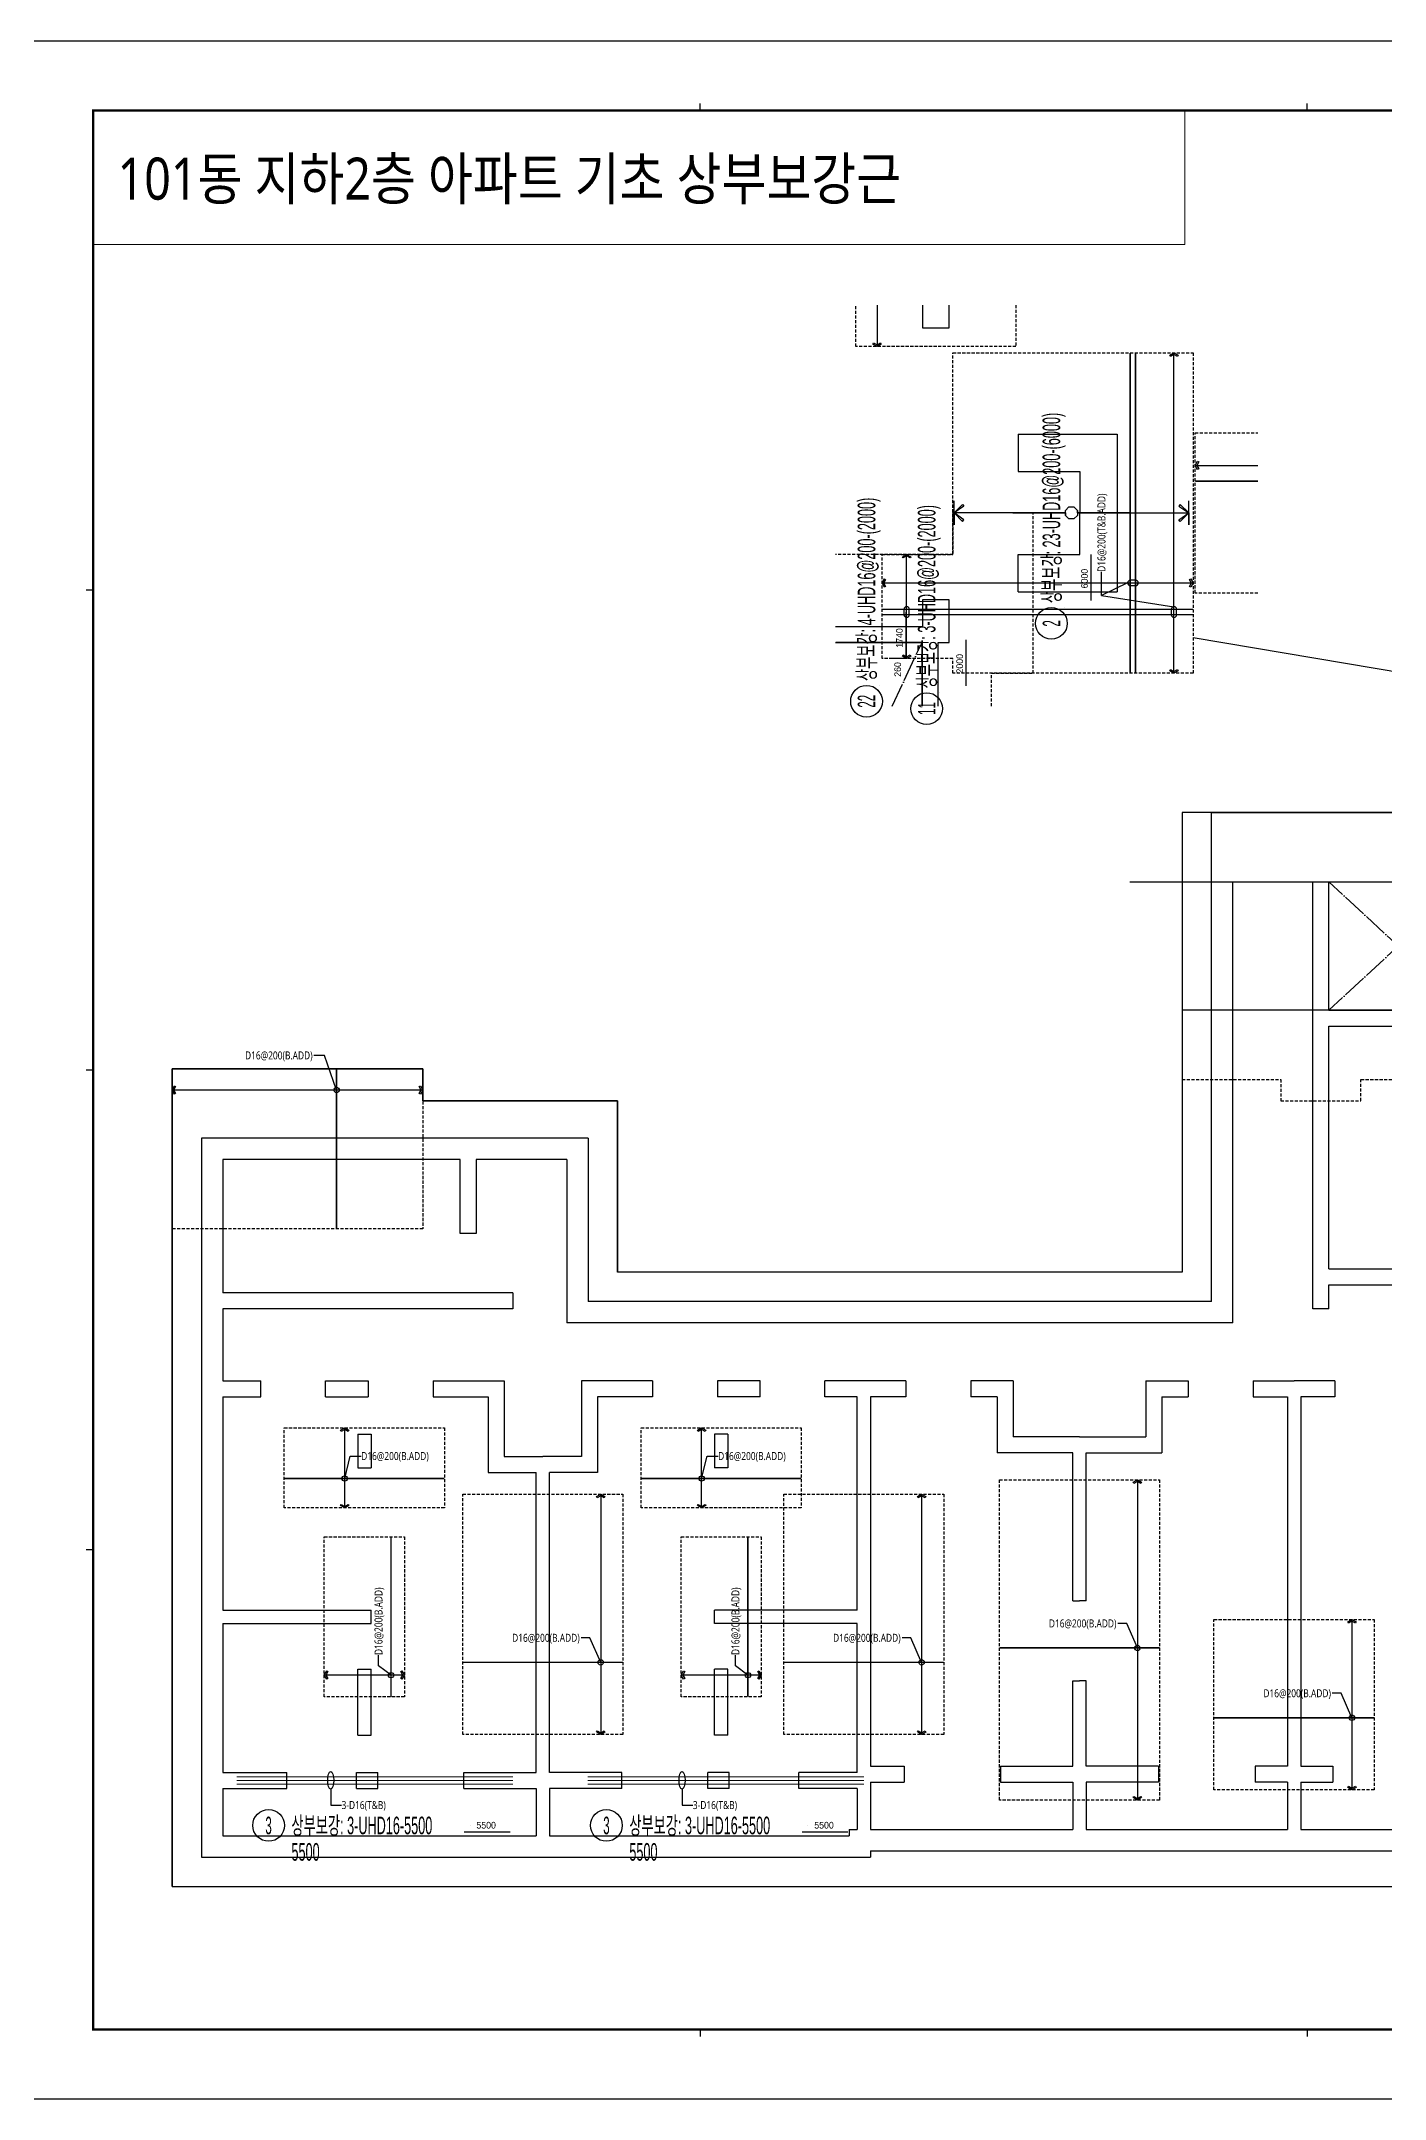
# Model space of a CAD drawing. Header units: millimetres. Extents: x 317501 to 814054, y -400799 to -14117.
# Drawn here: x 528595 to 553780, y -193831 to -155267 of the extents above; entities that cross this region are included whole.
import ezdxf
from ezdxf.enums import TextEntityAlignment as Align
from ezdxf.xclip import XClip

# ---------------------------------------------------------------- set-up
doc = ezdxf.new("R2010")
doc.units = ezdxf.units.MM
doc.header["$LTSCALE"] = 38
doc.header["$XCLIPFRAME"] = 0
for name, pattern in [('HID', [2.5, 2, -0.5]), ('HID2', [7.5, 6, -1.5]), ('XS-기초$0$DDOT', [14, 12, -1, 0, -1]), ('XS-기초$0$HID', [2.3, 1.5, -0.8])]:
    doc.linetypes.add(name, pattern=pattern)
for name, color, linetype in [('00', 7, 'Continuous'), ('BAR-B', 2, 'HID2'), ('BAR-T', 2, 'Continuous'), ('DIM', 7, 'Continuous'), ('LEADER', 7, 'Continuous'), ('RP_TAG', 7, 'Continuous'), ('T', 1, 'Continuous'), ('XDIM', 7, 'Continuous'), ('XREBAR', 1, 'Continuous'), ('XS-기초$0$EL7', 7, 'Continuous'), ('XS-기초$0$OPEN', 9, 'XS-기초$0$DDOT'), ('XS-기초$0$기초꺽임', 4, 'XS-기초$0$HID'), ('XS-기초$0$기초연단', 3, 'Continuous'), ('XS-기초$0$보강구간', 6, 'XS-기초$0$HID'), ('철근변경선', 1, 'HID')]:
    doc.layers.add(name, color=color, linetype=linetype)
doc.layers.add('XTITLE', color=22, linetype='Continuous', lineweight=0)
doc.styles.add('RPWK1', font='Dotum.ttf', dxfattribs={"bigfont": 'whgtxt.shx'})
doc.styles.add('RPWK2', font='Dotum.ttf')
doc.styles.add('돋움', font='malgun.ttf')
doc.styles.add('맑은고딕', font='malgun.ttf')

# ---------------------------------------------------------------- blocks, each defined once
blk = doc.blocks.new('dhs_sheet2e')
at = {"color": 7}
for p, q in [((20500.6, 57331.7), (20500.6, 57531.5)), ((38004.8, 57331.7), (38004.8, 57531.5)), ((2996.4, 43498.2), (2796.7, 43498.2)), ((2996.4, 29664.7), (2796.7, 29664.7)), ((2996.4, 15831.2), (2796.7, 15831.2)), ((20500.6, 1997.6), (20500.6, 1797.9)), ((38004.8, 1997.6), (38004.8, 1797.9))]:
    blk.add_line(p, q, dxfattribs=at)
blk.add_lwpolyline([(84000, 0), (84000, 59329.4), (0, 59329.4), (0, 0)], close=True, dxfattribs=at)
at = {"color": 30, "const_width": 64.9}
blk.add_lwpolyline([(81003.6, 57331.7), (2996.4, 57331.7), (2996.4, 1997.6), (81003.6, 1997.6)], close=True, dxfattribs=at)
blk = doc.blocks.new('szdhdte')
at = {"layer": 'DIM', "color": 5}
for p, q in [((4650, 17985), (4650, 20302)), ((5150, 19605), (5150, 20302)), ((14125, 19605), (14125, 20302)), ((14325, 19605), (14325, 20302)), ((14125, 19605), (5150, 19605)), ((10010, 19405), (5450, 19405)), ((5450, 19105), (5450, 19405)), ((10010, 19405), (10010, 19105)), ((14125, 19405), (10810, 19405)), ((10810, 19105), (10810, 19405)), ((14125, 17385), (14125, 19405)), ((14925, 19605), (14325, 19605)), ((14925, 19105), (14925, 19605)), ((20325, 19605), (20325, 19105)), ((21125, 19605), (20325, 19605)), ((21125, 19105), (21125, 19605)), ((5100, 17385), (5100, 19105)), ((5100, 19105), (5450, 19105)), ((10010, 19105), (10810, 19105)), ((14325, 17385), (14325, 19105)), ((14325, 19105), (14925, 19105)), ((20325, 19105), (21125, 19105)), ((3800, 17985), (4650, 17985)), ((3800, 9160), (3800, 17985)), ((14125, 17385), (5100, 17385)), ((14325, 17385), (14925, 17385)), ((14925, 17385), (14925, 17085)), ((16195, 17385), (16195, 16585)), ((16195, 17385), (21125, 17385)), ((21125, 17385), (21125, 17085)), ((11700, 17085), (5100, 17085)), ((5100, 8260), (5100, 17085)), ((11700, 17085), (11700, 16585)), ((13560, 17085), (13560, 16585)), ((13560, 17085), (14925, 17085)), ((17395, 17085), (18640, 17085)), ((17395, 17085), (17395, 16585)), ((18640, 17085), (18640, 16585)), ((19840, 17085), (19840, 16585)), ((19840, 17085), (21125, 17085)), ((13560, 16585), (11700, 16585)), ((17395, 16585), (16195, 16585)), ((19840, 16585), (18640, 16585)), ((10410, 14555), (9910, 14555)), ((9910, 14555), (9910, 13755)), ((10410, 13755), (10410, 14555)), ((18840, 14155), (17305, 14155)), ((17305, 14155), (17305, 13905)), ((18840, 13905), (17305, 13905)), ((18840, 14155), (18840, 13905)), ((20325, 14255), (20325, 13755)), ((21125, 14255), (20325, 14255)), ((21125, 13755), (21125, 14255)), ((9910, 13755), (10410, 13755)), ((20325, 13755), (21125, 13755)), ((11700, 11760), (11700, 11060)), ((11700, 11760), (13560, 11760)), ((13560, 11760), (13560, 8810)), ((11700, 11060), (12860, 11060)), ((12860, 11060), (12860, 10285)), ((16195, 9885), (16195, 10685)), ((16195, 10685), (17395, 10685)), ((17395, 10685), (17395, 9885)), ((18640, 9885), (18640, 10685)), ((18640, 10685), (19840, 10685)), ((19840, 10685), (19840, 9885)), ((12860, 9510), (12860, 10285)), ((17395, 9885), (16195, 9885)), ((19840, 9885), (18640, 9885)), ((11700, 8810), (11700, 9510)), ((11700, 9510), (12860, 9510)), ((0, 9160), (3800, 9160)), ((0, 0), (0, 9160)), ((10410, 8660), (9910, 8660)), ((9910, 8660), (9910, 8160)), ((10410, 7860), (10410, 8660)), ((11700, 8810), (13560, 8810)), ((5100, 7255), (5100, 8260)), ((7300, 8160), (9910, 8160)), ((7300, 7260), (7300, 8160)), ((400, 7860), (1900, 7860)), ((400, -400), (400, 7860)), ((1900, -140), (1900, 7860)), ((2200, 5460), (2200, 7860)), ((2200, 7860), (4800, 7860)), ((4800, 7255), (4800, 7860)), ((7600, 7860), (9900, 7860)), ((7600, 7260), (7600, 7860)), ((9900, 2960), (9900, 7860)), ((10200, 310), (10200, 7860)), ((10200, 7860), (10410, 7860)), ((4800, 7255), (5100, 7255)), ((7300, 7260), (7600, 7260)), ((18840, 6665), (17305, 6665)), ((17305, 6415), (17305, 6665)), ((18840, 6415), (18840, 6665)), ((18840, 6415), (17305, 6415)), ((20325, 6405), (20325, 5905)), ((21125, 6405), (20325, 6405)), ((21125, 5905), (21125, 6405)), ((7300, 4750), (7300, 6070)), ((7300, 6070), (7600, 6070)), ((7600, 4750), (7600, 6070)), ((20325, 5905), (21125, 5905)), ((2200, 5460), (4800, 5460)), ((4800, 5460), (4800, 5585)), ((5100, 5585), (4800, 5585)), ((5100, 1720), (5100, 5585)), ((5100, 5160), (5100, 5585)), ((2200, 610), (2200, 5160)), ((2200, 5160), (4800, 5160)), ((4800, 1720), (4800, 5160)), ((7300, 4750), (7600, 4750)), ((13560, 4245), (11700, 4245)), ((11700, 3445), (11700, 4245)), ((13560, 3695), (13560, 4245)), ((16195, 3695), (16195, 4245)), ((17395, 4245), (16195, 4245)), ((17395, 3445), (17395, 4245)), ((18640, 3445), (18640, 4245)), ((19840, 4245), (18640, 4245)), ((19840, 3695), (19840, 4245)), ((7300, 2660), (7300, 3560)), ((7300, 3560), (7600, 3560)), ((7600, 2960), (7600, 3560)), ((13560, 3695), (16195, 3695)), ((21125, 3695), (19840, 3695)), ((21125, 3695), (21125, 3445)), ((11700, 3445), (17395, 3445)), ((21125, 3445), (18640, 3445)), ((-11685, 3060), (-18935, 3060)), ((-18935, 3060), (-18935, -10415)), ((-11685, 3060), (-11685, 0)), ((7600, 2960), (9900, 2960)), ((-14085, 2660), (-18535, 2660)), ((-18535, 2660), (-18535, 160)), ((-14085, 1270), (-14085, 2660)), ((-12085, 2660), (-13785, 2660)), ((-13785, 2660), (-13785, 1270)), ((-12085, 2660), (-12085, -400)), ((7300, 2660), (9900, 2660)), ((9900, 310), (9900, 2660)), ((4800, 1720), (5100, 1720)), ((-13785, 1270), (-14085, 1270)), ((2200, 610), (5100, 610)), ((5100, 310), (5100, 610)), ((18840, 675), (17305, 675)), ((17305, 675), (17305, 425)), ((18840, 425), (17305, 425)), ((18840, 675), (18840, 425)), ((-13095, 160), (-18535, 160)), ((-13095, 160), (-13095, -140)), ((0, 0), (-11685, 0)), ((2200, -140), (2200, 310)), ((2200, 310), (5100, 310)), ((9900, 310), (10200, 310)), ((-13095, -140), (-18535, -140)), ((-18535, -140), (-18535, -1490)), ((2200, -140), (1900, -140)), ((400, -400), (-12085, -400)), ((-18535, -1490), (-17820, -1490)), ((-17820, -1790), (-17820, -1490)), ((-16610, -1790), (-16610, -1490)), ((-16610, -1490), (-15810, -1490)), ((-15810, -1490), (-15810, -1790)), ((-14590, -1490), (-14590, -1790)), ((-14590, -1490), (-13260, -1490)), ((-13260, -1490), (-13260, -2910)), ((-10480, -1490), (-11810, -1490)), ((-11810, -1490), (-11810, -2910)), ((-10480, -1490), (-10480, -1790)), ((-9260, -1490), (-9260, -1790)), ((-8460, -1490), (-9260, -1490)), ((-8460, -1790), (-8460, -1490)), ((-7250, -1790), (-7250, -1490)), ((-6495, -1490), (-7250, -1490)), ((-5730, -1490), (-6495, -1490)), ((-5730, -1490), (-5730, -1790)), ((-3720, -1490), (-4510, -1490)), ((-4510, -1490), (-4510, -1790)), ((-3720, -1490), (-3720, -2540)), ((-1230, -1490), (-440, -1490)), ((-1230, -1490), (-1230, -2540)), ((-440, -1490), (-440, -1790)), ((780, -1490), (1545, -1490)), ((780, -1490), (780, -1790)), ((2310, -1490), (1545, -1490)), ((2310, -1490), (2310, -1790)), ((4320, -1490), (3530, -1490)), ((3530, -1490), (3530, -1790)), ((4320, -1490), (4320, -2540)), ((6810, -1490), (7600, -1490)), ((6810, -1490), (6810, -2540)), ((7600, -1490), (7600, -1790)), ((8820, -1490), (9600, -1490)), ((8820, -1490), (8820, -1790)), ((9600, -1490), (9900, -1490)), ((9900, -1490), (9900, -10045)), ((-18535, -1790), (-17820, -1790)), ((-18535, -1790), (-18535, -5785)), ((-16610, -1790), (-15810, -1790)), ((-14590, -1790), (-13560, -1790)), ((-13560, -1790), (-13560, -3210)), ((-10480, -1790), (-11510, -1790)), ((-11510, -1790), (-11510, -3210)), ((-8460, -1790), (-9260, -1790)), ((-6645, -1790), (-7250, -1790)), ((-6645, -5785), (-6645, -1790)), ((-6395, -1790), (-6395, -8710)), ((-5730, -1790), (-6395, -1790)), ((-4020, -1790), (-4510, -1790)), ((-4020, -1790), (-4020, -2840)), ((-930, -1790), (-440, -1790)), ((-930, -1790), (-930, -2840)), ((780, -1790), (1420, -1790)), ((1420, -1790), (1420, -8710)), ((1670, -1790), (1670, -8710)), ((2310, -1790), (1670, -1790)), ((4020, -1790), (3530, -1790)), ((4020, -1790), (4020, -2840)), ((7110, -1790), (7600, -1790)), ((7110, -1790), (7110, -2840)), ((8820, -1790), (9600, -1790)), ((9600, -1790), (9600, -8710)), ((11700, -1720), (11700, -2420)), ((11700, -1720), (13560, -1720)), ((13560, -4670), (13560, -1720)), ((20325, -1595), (20325, -2095)), ((21125, -1595), (20325, -1595)), ((21125, -1595), (21125, -13028)), ((20325, -2095), (20875, -2095)), ((20875, -9495), (20875, -2095)), ((-16005, -2490), (-16005, -3120)), ((-16005, -2490), (-15755, -2490)), ((-15755, -2490), (-15755, -3120)), ((-9315, -2490), (-9315, -3120)), ((-9065, -2490), (-9315, -2490)), ((-9065, -2490), (-9065, -3120)), ((-2475, -2540), (-3720, -2540)), ((-2475, -2540), (-1230, -2540)), ((5565, -2540), (4320, -2540)), ((5565, -2540), (6810, -2540)), ((11700, -2420), (12860, -2420)), ((12860, -2420), (12860, -3195)), ((-13260, -2910), (-12535, -2910)), ((-11810, -2910), (-12535, -2910)), ((-2600, -2840), (-4020, -2840)), ((-2600, -5610), (-2600, -2840)), ((-2350, -5610), (-2350, -2840)), ((-2350, -2840), (-930, -2840)), ((5440, -2840), (4020, -2840)), ((5440, -5610), (5440, -2840)), ((5690, -5610), (5690, -2840)), ((5690, -2840), (7110, -2840)), ((-16005, -3120), (-15755, -3120)), ((-13560, -3210), (-12660, -3210)), ((-12660, -8830), (-12660, -3210)), ((-12410, -8830), (-12410, -3210)), ((-11510, -3210), (-12410, -3210)), ((-9065, -3120), (-9315, -3120)), ((12860, -3970), (12860, -3195)), ((16195, -3895), (16195, -3095)), ((17395, -3095), (16195, -3095)), ((17395, -3895), (17395, -3095)), ((18640, -3895), (18640, -3095)), ((19840, -3095), (18640, -3095)), ((19840, -3895), (19840, -3095)), ((11700, -4670), (11700, -3970)), ((11700, -3970), (12860, -3970)), ((17395, -3895), (16195, -3895)), ((19840, -3895), (18640, -3895)), ((11700, -4670), (13560, -4670)), ((-2600, -5610), (-2475, -5610)), ((-2350, -5610), (-2475, -5610)), ((5440, -5610), (5565, -5610)), ((5690, -5610), (5565, -5610)), ((-18535, -5785), (-15755, -5785)), ((-18535, -6035), (-15755, -6035)), ((-18535, -6035), (-18535, -8830)), ((-15755, -6035), (-15755, -5785)), ((-6645, -5785), (-9315, -5785)), ((-9315, -6035), (-9315, -5785)), ((-6645, -6035), (-9315, -6035)), ((-6645, -8830), (-6645, -6035)), ((-16005, -8130), (-16005, -6895)), ((-16005, -6895), (-15755, -6895)), ((-15755, -8130), (-15755, -6895)), ((-9315, -8130), (-9315, -6895)), ((-9065, -6895), (-9315, -6895)), ((-9065, -8130), (-9065, -6895)), ((18840, -6815), (17305, -6815)), ((17305, -7065), (17305, -6815)), ((18840, -7065), (18840, -6815)), ((-2600, -8710), (-2600, -7110)), ((-2600, -7110), (-2475, -7110)), ((-2350, -7110), (-2475, -7110)), ((-2350, -8710), (-2350, -7110)), ((5440, -8710), (5440, -7110)), ((5440, -7110), (5565, -7110)), ((5690, -7110), (5565, -7110)), ((5690, -8710), (5690, -7110)), ((18840, -7065), (17305, -7065)), ((-16005, -8130), (-15755, -8130)), ((-9065, -8130), (-9315, -8130)), ((-18535, -8830), (-17335, -8830)), ((-17335, -9130), (-17335, -8830)), ((-16025, -8830), (-15625, -8830)), ((-16025, -9130), (-16025, -8830)), ((-15625, -9130), (-15625, -8830)), ((-14015, -8830), (-12660, -8830)), ((-14015, -9130), (-14015, -8830)), ((-11055, -8830), (-12410, -8830)), ((-11055, -9130), (-11055, -8830)), ((-9045, -8830), (-9445, -8830)), ((-9445, -9130), (-9445, -8830)), ((-9045, -9130), (-9045, -8830)), ((-7735, -9130), (-7735, -8830)), ((-6645, -8830), (-7735, -8830)), ((-6395, -8710), (-5765, -8710)), ((-5765, -8710), (-5765, -9010)), ((-3955, -8710), (-2600, -8710)), ((-3955, -8710), (-3955, -9010)), ((-995, -8710), (-2350, -8710)), ((-995, -8710), (-995, -9010)), ((1420, -8710), (815, -8710)), ((815, -8710), (815, -9010)), ((1670, -8710), (2275, -8710)), ((2275, -8710), (2275, -9010)), ((4085, -8710), (5440, -8710)), ((4085, -8710), (4085, -9010)), ((7045, -8710), (5690, -8710)), ((7045, -8710), (7045, -9010)), ((9600, -8710), (8855, -8710)), ((8855, -8710), (8855, -9010)), ((-18535, -9130), (-17335, -9130)), ((-18535, -9130), (-18535, -10015)), ((-16025, -9130), (-15625, -9130)), ((-14015, -9130), (-12660, -9130)), ((-12660, -9130), (-12660, -10015)), ((-11055, -9130), (-12410, -9130)), ((-12410, -9130), (-12410, -10015)), ((-9045, -9130), (-9445, -9130)), ((-6645, -9130), (-7735, -9130)), ((-6645, -9130), (-6645, -9895)), ((-6395, -9010), (-6395, -9895)), ((-6395, -9010), (-5765, -9010)), ((-3955, -9010), (-2600, -9010)), ((-2600, -9010), (-2600, -9895)), ((-995, -9010), (-2350, -9010)), ((-2350, -9010), (-2350, -9895)), ((1420, -9010), (815, -9010)), ((1420, -9010), (1420, -9895)), ((1670, -9010), (1670, -9895)), ((1670, -9010), (2275, -9010)), ((4085, -9010), (5440, -9010)), ((5440, -9010), (5440, -9895)), ((7045, -9010), (5690, -9010)), ((5690, -9010), (5690, -10045)), ((9600, -9010), (8855, -9010)), ((9600, -9010), (9600, -10045)), ((13560, -9495), (11700, -9495)), ((11700, -10045), (11700, -9495)), ((13560, -9995), (13560, -9495)), ((16195, -9995), (16195, -9495)), ((17395, -9495), (16195, -9495)), ((17395, -9995), (17395, -9495)), ((19840, -9495), (18640, -9495)), ((18640, -9995), (18640, -9495)), ((19840, -9995), (19840, -9495)), ((20625, -9495), (20625, -9995)), ((20875, -9495), (20625, -9495)), ((-18535, -10015), (-12660, -10015)), ((-12410, -10015), (-6795, -10015)), ((-6795, -9895), (-6795, -10015)), ((-6795, -9895), (-6645, -9895)), ((-6395, -9895), (-2600, -9895)), ((-2350, -9895), (1420, -9895)), ((1670, -9895), (5440, -9895)), ((13560, -9995), (16195, -9995)), ((17395, -9995), (18640, -9995)), ((19840, -9995), (20625, -9995)), ((-6395, -10295), (-6395, -10415)), ((-6395, -10295), (5225, -10295)), ((5225, -10295), (5225, -13028)), ((5690, -10045), (9600, -10045)), ((20875, -10295), (6025, -10295)), ((6025, -10545), (6025, -10295)), ((11700, -10045), (9900, -10045)), ((20875, -10295), (20875, -13028)), ((-18935, -10415), (-6395, -10415)), ((5675, -10545), (5675, -13028)), ((5675, -10545), (6025, -10545))]:
    blk.add_line(p, q, dxfattribs=at)
at = {"layer": 'XS-기초$0$EL7'}
for p, q in [((4800, 7205), (4800, 5635)), ((7600, 7260), (7600, 6070)), ((7600, 4750), (7600, 3560))]:
    blk.add_line(p, q, dxfattribs=at)
at = {"layer": 'XS-기초$0$OPEN'}
for p, q in [((4800, 7860), (2200, 5460)), ((4800, 5460), (2200, 7860)), ((7600, 2960), (9900, 7860)), ((7600, 7860), (9900, 2960))]:
    blk.add_line(p, q, dxfattribs=at)
at = {"layer": 'XS-기초$0$기초꺽임', "color": 6}
for points in [[(14125, 20302), (14125, 19605), (4150, 19605), (4150, 18705), (12600, 18705)], [(15025, 18735), (15025, 20302)]]:
    blk.add_lwpolyline(points, dxfattribs=at)
at = {"layer": 'XS-기초$0$기초꺽임', "color": 8}
blk.add_lwpolyline([(3800, 9160), (-550, 9160), (-550, 7860), (9900, 7860), (9900, 2960), (7600, 2960), (7600, 5460), (-550, 5460), (-550, 4160), (1300, 4160), (1300, 3760), (2800, 3760), (2800, 4160), (6300, 4160), (6300, 1310), (11200, 1310), (11200, 7285), (11980, 7285), (11980, 10285), (10480, 10285), (10480, 9510), (5700, 9510), (5700, 9760), (3800, 9760)], close=True, dxfattribs=at)
at = {"layer": 'XS-기초$0$기초연단'}
for p, q in [((4150, 20302), (4150, 17985)), ((4150, 17985), (3800, 17985)), ((3800, 17985), (3800, 9160)), ((-550, 9160), (-550, 550)), ((3800, 9160), (-550, 9160)), ((-19485, -10965), (-19485, 4360)), ((-19485, 4360), (-14785, 4360)), ((-14785, 4360), (-14785, 3760)), ((-14785, 3760), (-11135, 3760)), ((-11135, 3760), (-11135, 550)), ((-550, 550), (-11135, 550)), ((-19485, -10965), (4725, -10965)), ((4725, -13028), (4725, -10965))]:
    blk.add_line(p, q, dxfattribs=at)
at = {"layer": 'XS-기초$0$기초연단', "color": 4, "linetype": 'HID'}
for p, q in [((22575, 18735), (12600, 18735)), ((12600, 17985), (12600, 18735)), ((22575, -12420), (22575, 18735)), ((12600, 17985), (4150, 17985)), ((4725, -10965), (11120, -10965)), ((11120, -10965), (11120, -11670)), ((18750, -11670), (11120, -11670)), ((18750, -11670), (18750, -12420)), ((18750, -12420), (22575, -12420))]:
    blk.add_line(p, q, dxfattribs=at)
at = {"layer": 'XS-기초$0$기초연단'}
blk.add_lwpolyline([(4150, 20302), (4150, 17985), (3800, 17985), (3800, 9160), (-550, 9160), (-550, 7860), (9900, 7860), (9900, 2960), (7600, 2960), (7600, 5460), (-550, 5460), (-550, 550), (-11135, 550), (-11135, 3760), (-14785, 3760), (-14785, 4360), (-19485, 4360), (-19485, -10965), (4725, -10965)], dxfattribs=at)
at = {"layer": 'XS-기초$0$기초연단', "color": 4, "linetype": 'HID'}
for points in [[(22575, 3655), (23362, 3655)], [(22575, -3345), (23362, -3345)]]:
    blk.add_lwpolyline(points, dxfattribs=at)
at = {"layer": '철근변경선', "ltscale": 2, "const_width": 30}
blk.add_lwpolyline([(9900, -12612), (9900, 7860), (-1534, 7860)], dxfattribs=at)
blk = doc.blocks.new('*U1140', base_point=(538893.865, -188707.8266))
at = {"layer": 'RP_TAG', "color": 0, "linetype": 'Continuous', "ltscale": 100}
blk.add_circle((539189.865, -188707.8266), 297, dxfattribs=at)
at = {"layer": 'RP_TAG', "color": 0, "linetype": 'Continuous', "ltscale": 100, "style": 'RPWK1', "width": 0.5}
blk.add_text('3', height=330, dxfattribs=at).set_placement((539189.865, -188707.8266), align=Align.MIDDLE_CENTER)
at = {"layer": 'RP_TAG', "color": 0, "linetype": 'Continuous', "ltscale": 100, "style": 'RPWK1', "width": 0.55}
for s, p in [('상부보강: 3-UHD16-5500', (539618.865, -188707.8266)), ('5500', (539618.865, -189202.8266))]:
    blk.add_text(s, height=330, dxfattribs=at).set_placement(p, align=Align.MIDDLE_LEFT)
blk = doc.blocks.new('*U1141', base_point=(532561.2299, -188707.8266))
at = {"layer": 'RP_TAG', "color": 0, "linetype": 'Continuous', "ltscale": 100}
blk.add_circle((532857.2299, -188707.8266), 297, dxfattribs=at)
at = {"layer": 'RP_TAG', "color": 0, "linetype": 'Continuous', "ltscale": 100, "style": 'RPWK1', "width": 0.5}
blk.add_text('3', height=330, dxfattribs=at).set_placement((532857.2299, -188707.8266), align=Align.MIDDLE_CENTER)
at = {"layer": 'RP_TAG', "color": 0, "linetype": 'Continuous', "ltscale": 100, "style": 'RPWK1', "width": 0.55}
for s, p in [('상부보강: 3-UHD16-5500', (533286.2299, -188707.8266)), ('5500', (533286.2299, -189202.8266))]:
    blk.add_text(s, height=330, dxfattribs=at).set_placement(p, align=Align.MIDDLE_LEFT)
blk = doc.blocks.new('*U1166', base_point=(544064.6824, -167341.325))
at = {"layer": 'RP_TAG', "color": 0, "linetype": 'Continuous', "ltscale": 100}
blk.add_circle((544064.683488, -167638.325), 297, dxfattribs=at)
at = {"layer": 'RP_TAG', "color": 0, "linetype": 'Continuous', "ltscale": 100, "style": 'RPWK1', "width": 0.55}
blk.add_text('상부보강: 4-UHD16@200-(2000)', height=330, rotation=90.0002104601, dxfattribs=at).set_placement((544064.68207, -167258.825), align=Align.MIDDLE_LEFT)
at = {"layer": 'RP_TAG', "color": 0, "linetype": 'Continuous', "ltscale": 100, "style": 'RPWK1', "oblique": 359.9999999961, "width": 0.5}
blk.add_text('22', height=330, rotation=90.0002104552, dxfattribs=at).set_placement((544064.683488, -167638.325), align=Align.MIDDLE_CENTER)
blk = doc.blocks.new('*U1171', base_point=(545191.8565, -167478.9085))
at = {"layer": 'RP_TAG', "color": 0, "linetype": 'Continuous', "ltscale": 100}
blk.add_circle((545191.857588, -167775.9085), 297, dxfattribs=at)
at = {"layer": 'RP_TAG', "color": 0, "linetype": 'Continuous', "ltscale": 100, "style": 'RPWK1', "width": 0.55}
blk.add_text('상부보강: 3-UHD16@200-(2000)', height=330, rotation=90.0002104601, dxfattribs=at).set_placement((545191.85617, -167396.4085), align=Align.MIDDLE_LEFT)
at = {"layer": 'RP_TAG', "color": 0, "linetype": 'Continuous', "ltscale": 100, "style": 'RPWK1', "oblique": 359.9999999961, "width": 0.5}
blk.add_text('11', height=330, rotation=90.0002104552, dxfattribs=at).set_placement((545191.857588, -167775.9085), align=Align.MIDDLE_CENTER)
blk = doc.blocks.new('*U1175', base_point=(547530.3734, -165881.9785))
at = {"layer": 'RP_TAG', "color": 0, "linetype": 'Continuous', "ltscale": 100}
blk.add_circle((547530.374488, -166178.9785), 297, dxfattribs=at)
at = {"layer": 'RP_TAG', "color": 0, "linetype": 'Continuous', "ltscale": 100, "style": 'RPWK1', "width": 0.55}
blk.add_text('상부보강: 23-UHD16@200-(6000)', height=330, rotation=90.0002104601, dxfattribs=at).set_placement((547530.37307, -165799.4785), align=Align.MIDDLE_LEFT)
at = {"layer": 'RP_TAG', "color": 0, "linetype": 'Continuous', "ltscale": 100, "style": 'RPWK1', "oblique": 359.9999999961, "width": 0.5}
blk.add_text('2', height=330, rotation=90.0002104552, dxfattribs=at).set_placement((547530.374488, -166178.9785), align=Align.MIDDLE_CENTER)

msp = doc.modelspace()

# ---------------------------------------------------------------- linework, layer by layer
at = {"layer": 'BAR-B', "const_width": 30}
for points in [[(549108.4, -161110.1), (549108.4, -167110.1)], [(550225.4, -163512.9), (551399.3, -163512.9)], [(550185.4, -165916.3), (544355.4, -165916.3)], [(534132.4, -174525.7), (534132.4, -177525.7)], [(536152.4, -182205.7), (533152.4, -182205.7)], [(542842.4, -182205.7), (539842.4, -182205.7)], [(535152.4, -183295.7), (535152.4, -186295.7)], [(541842.4, -183295.7), (541842.4, -186295.7)], [(549557.4, -185380.7), (546557.4, -185380.7)], [(539497.4, -185650.7), (536497.4, -185650.7)], [(545512.4, -185650.7), (542512.4, -185650.7)], [(553577.4, -186689.7), (550577.4, -186689.7)]]:
    msp.add_lwpolyline(points, dxfattribs=at)
at = {"layer": 'BAR-T'}
for points, const_width in [([(549008.4, -161110.1), (549008.4, -167110.1)], 30), ([(550185.4, -166016.3), (544355.4, -166016.3)], 30), ([(532257.4, -187795.7), (537437.4, -187795.7)], 20), ([(538837.4, -187795.7), (544017.4, -187795.7)], 20), ([(532257.4, -187865.7), (537437.4, -187865.7)], 20), ([(532257.4, -187935.7), (537437.4, -187935.7)], 20), ([(538837.4, -187865.7), (544017.4, -187865.7)], 20), ([(538837.4, -187935.7), (544017.4, -187935.7)], 20)]:
    msp.add_lwpolyline(points, dxfattribs=dict(at, const_width=const_width))
at = {"layer": 'LEADER'}
for p, q in [((548468.6, -165658.3), (548468.6, -165213)), ((534022.1, -188025.7), (534022.1, -188325.3)), ((540606.8, -188025.7), (540606.8, -188325.3)), ((534022.1, -188325.3), (534225.1, -188325.3)), ((540606.8, -188325.3), (540809.8, -188325.3))]:
    msp.add_line(p, q, dxfattribs=at)
for points in [[(544263.9, -160217.6), (544263.9, -160990.1), (544185.7, -160945.5), (544198.3, -160923.9), (544263.9, -160961.3), (544329.5, -160923.9), (544341.9, -160945.6), (544263.9, -160990.1)], [(549827.9, -167110.1), (549749.9, -167065.6), (549762.3, -167043.9), (549827.9, -167081.3), (549893.5, -167043.9), (549906, -167065.5), (549827.9, -167110.1), (549827.9, -161110.1), (549906, -161154.8), (549893.5, -161176.4), (549827.9, -161138.9), (549762.3, -161176.4), (549749.9, -161154.7), (549827.9, -161110.1)], [(550225.4, -163218.4), (550269.9, -163140.4), (550291.6, -163152.8), (550254.2, -163218.4), (550291.6, -163284), (550270, -163296.5), (550225.4, -163218.4), (551399.3, -163218.4)], [(544816.5, -166835.1), (544738.5, -166790.6), (544750.9, -166768.9), (544816.5, -166806.3), (544882.1, -166768.9), (544894.7, -166790.5), (544816.5, -166835.1), (544816.5, -164885.1), (544894.7, -164929.8), (544882.1, -164951.4), (544816.5, -164913.9), (544750.9, -164951.4), (544738.5, -164929.7), (544816.5, -164885.1)], [(544355.4, -165420.4), (544399.9, -165342.4), (544421.6, -165354.8), (544384.2, -165420.4), (544421.6, -165486), (544400, -165498.5), (544355.4, -165420.4), (550185.4, -165420.4), (550140.7, -165498.5), (550119.1, -165486), (550156.6, -165420.4), (550119.1, -165354.8), (550140.8, -165342.4), (550185.4, -165420.4)], [(548958.4, -165420.4), (548468.6, -165658.3), (549827.9, -165866.3)], [(534132.4, -174925.7), (533908.3, -174276), (533708.3, -174276)], [(535747.4, -174925.7), (535702.9, -175003.7), (535681.1, -174991.3), (535718.6, -174925.7), (535681.1, -174860.1), (535702.8, -174847.6), (535747.4, -174925.7), (531047.4, -174925.7), (531092.1, -174847.6), (531113.7, -174860.1), (531076.2, -174925.7), (531113.7, -174991.3), (531092, -175003.7), (531047.4, -174925.7)], [(534283.7, -182755.7), (534205.7, -182711.2), (534218.1, -182689.4), (534283.7, -182726.9), (534349.3, -182689.4), (534361.9, -182711.1), (534283.7, -182755.7), (534283.7, -181255.7), (534361.9, -181300.4), (534349.3, -181322), (534283.7, -181284.5), (534218.1, -181322), (534205.7, -181300.3), (534283.7, -181255.7)], [(540973.7, -182755.7), (540895.7, -182711.2), (540908.1, -182689.4), (540973.7, -182726.9), (541039.3, -182689.4), (541051.9, -182711.1), (540973.7, -182755.7), (540973.7, -181255.7), (541051.9, -181300.4), (541039.3, -181322), (540973.7, -181284.5), (540908.1, -181322), (540895.7, -181300.3), (540973.7, -181255.7)], [(534283.7, -182205.7), (534386.1, -181784.4), (534594.2, -181784.4)], [(540973.7, -182205.7), (541076.1, -181784.4), (541284.2, -181784.4)], [(549142.1, -182230.7), (549220.1, -182275.3), (549207.7, -182297), (549142.1, -182259.5), (549076.6, -182297), (549064, -182275.4), (549142.1, -182230.7), (549142.1, -188230.7), (549064, -188186.1), (549076.6, -188164.4), (549142.1, -188201.9), (549207.7, -188164.4), (549220.1, -188186.2), (549142.1, -188230.7)], [(539082.1, -182500.7), (539160.1, -182545.3), (539147.7, -182567), (539082.1, -182529.5), (539016.6, -182567), (539004, -182545.4), (539082.1, -182500.7), (539082.1, -187000.7), (539004, -186956.1), (539016.6, -186934.4), (539082.1, -186971.9), (539147.7, -186934.4), (539160.1, -186956.2), (539082.1, -187000.7)], [(545097.1, -182500.7), (545175.1, -182545.3), (545162.7, -182567), (545097.1, -182529.5), (545031.6, -182567), (545019, -182545.4), (545097.1, -182500.7), (545097.1, -187000.7), (545019, -186956.1), (545031.6, -186934.4), (545097.1, -186971.9), (545162.7, -186934.4), (545175.1, -186956.2), (545097.1, -187000.7)], [(549142.1, -185380.7), (548941.8, -184921.2), (548775, -184921.2)], [(553162.1, -184848.7), (553240.1, -184893.3), (553227.7, -184915), (553162.1, -184877.5), (553096.6, -184915), (553084, -184893.4), (553162.1, -184848.7), (553162.1, -188039.7), (553084, -187995.1), (553096.6, -187973.4), (553162.1, -188010.9), (553227.7, -187973.4), (553240.1, -187995.2), (553162.1, -188039.7)], [(539082.1, -185650.7), (538881.8, -185191.2), (538715, -185191.2)], [(545097.1, -185650.7), (544896.8, -185191.2), (544730, -185191.2)], [(535402.4, -185890.3), (535357.9, -185968.2), (535336.1, -185955.8), (535373.6, -185890.3), (535336.1, -185824.7), (535357.8, -185812.1), (535402.4, -185890.3), (533902.4, -185890.3), (533947.1, -185812.1), (533968.7, -185824.7), (533931.2, -185890.3), (533968.7, -185955.8), (533947, -185968.2), (533902.4, -185890.3)], [(535152.4, -185890.3), (534918, -185715.6), (534918, -185513.8)], [(542092.4, -185890.3), (542047.9, -185968.2), (542026.1, -185955.8), (542063.6, -185890.3), (542026.1, -185824.7), (542047.8, -185812.1), (542092.4, -185890.3), (540592.4, -185890.3), (540637.1, -185812.1), (540658.7, -185824.7), (540621.2, -185890.3), (540658.7, -185955.8), (540637, -185968.2), (540592.4, -185890.3)], [(541842.4, -185890.3), (541608, -185715.6), (541608, -185513.8)], [(553162.1, -186689.7), (552961.8, -186230.2), (552795, -186230.2)]]:
    msp.add_lwpolyline(points, dxfattribs=at)
for points in [[(549108.4, -165370.4), (549008.4, -165370.4, 1), (549008.4, -165470.4), (549108.4, -165470.4, 1)], [(544766.5, -165916.3), (544766.5, -166016.3, 1), (544866.5, -166016.3), (544866.5, -165916.3, 1)], [(549777.9, -165916.3), (549777.9, -166016.3, 1), (549877.9, -166016.3), (549877.9, -165916.3, 1)]]:
    msp.add_lwpolyline(points, format="xyb", close=True, dxfattribs=at)
for centre in [(534132.4, -174925.7), (534283.7, -182205.7), (540973.7, -182205.7), (549142.1, -185380.7), (535152.4, -185890.3), (539082.1, -185650.7), (541842.4, -185890.3), (545097.1, -185650.7), (553162.1, -186689.7)]:
    msp.add_circle(centre, 50, dxfattribs=at)
for centre in [(534022.1, -187860.4), (540606.8, -187860.4)]:
    msp.add_ellipse(centre, major_axis=(0, 165.3), ratio=0.3397569, dxfattribs=at)
at = {"layer": 'RP_TAG', "color": 250, "linetype": 'Continuous', "ltscale": 100}
for p, q in [((547777.9, -165882), (547777.9, -165882)), ((544312.2, -167341.3), (544312.2, -167341.3)), ((545439.4, -167478.9), (545439.4, -167478.9)), ((536633.3, -188707.8), (536633.3, -188707.8)), ((542966, -188707.8), (542966, -188707.8))]:
    msp.add_line(p, q, dxfattribs=at)
at = {"layer": 'RP_TAG', "color": 1, "linetype": 'Continuous', "ltscale": 100}
for points in [[(548272.9, -165750), (548272.9, -164890.2)], [(544502.7, -166830.7), (544807.2, -166830.7), (544807.2, -165971.1)], [(545934.4, -167346.9), (545934.4, -166487.2)], [(536524.4, -188826.8), (537384.8, -188826.8)], [(542857.1, -188826.8), (543717.4, -188826.8)]]:
    msp.add_lwpolyline(points, dxfattribs=at)
at = {"layer": 'XDIM', "color": 4, "linetype": 'Continuous', "ltscale": 106.31879, "elevation": -1.5}
for points in [[(546805.4, -164110.1), (547792.9, -164110.1), (547792.9, -164156.7), (547792.9, -164063.5), (547858.8, -163997.6), (547952, -163997.6), (548017.9, -164063.5), (548017.9, -164156.7), (547952, -164222.6), (547858.8, -164222.6), (547792.9, -164156.7), (547792.9, -164110.1), (546805.4, -164110.1), (546805.4, -164110.1), (545705.4, -164110.1), (545864.5, -163951), (545889.7, -163981.1), (545705.4, -164110.1), (545864.5, -164269.2), (545889.7, -164239.2), (545705.4, -164110.1), (545705.4, -164335.1), (545705.4, -163885.1)], [(549005.4, -164110.1), (548017.9, -164110.1), (548017.9, -164063.5), (548017.9, -164156.7), (547952, -164222.6), (547858.8, -164222.6), (547792.9, -164156.7), (547792.9, -164063.5), (547858.8, -163997.6), (547952, -163997.6), (548017.9, -164063.5), (548017.9, -164110.1), (549005.4, -164110.1), (549005.4, -164110.1), (550105.4, -164110.1), (549946.3, -164269.2), (549921.1, -164239.2), (550105.4, -164110.1), (549946.3, -163951), (549921.1, -163981.1), (550105.4, -164110.1), (550105.4, -164335.1), (550105.4, -163885.1)]]:
    msp.add_lwpolyline(points, dxfattribs=at)
at = {"layer": 'XREBAR', "color": 171, "linetype": 'Continuous', "ltscale": 106.31879, "const_width": 1}
for points in [[(547905.4, -167110.1), (547905.4, -167110.1), (547905.4, -161110.1), (547905.4, -161110.1)], [(544985.4, -166535.1), (544725.4, -166535.1), (544725.4, -164795.1), (544725.4, -164795.1)], [(545405.4, -166860.1), (545405.4, -166860.1), (545405.4, -164860.1), (545405.4, -164860.1)]]:
    msp.add_lwpolyline(points, dxfattribs=at)
at = {"layer": 'XS-기초$0$기초연단', "color": 1}
msp.add_lwpolyline([(561012.4, -168275.5), (550185.4, -166449.4)], dxfattribs=at)
at = {"layer": 'XS-기초$0$보강구간'}
for points in [[(546865.4, -160217.6), (546865.4, -160990.1), (543865.4, -160990.1), (543865.4, -160217.6)], [(551399.3, -165610.1), (550225.4, -165610.1), (550225.4, -162610.1), (551399.3, -162610.1)]]:
    msp.add_lwpolyline(points, dxfattribs=at)
at = {"layer": 'XS-기초$0$보강구간', "color": 7}
msp.add_lwpolyline([(545685.4, -164885.1), (545685.4, -161110.1), (550185.4, -161110.1), (550185.4, -167110.1), (545685.4, -167110.1), (545685.4, -166835.1), (544355.4, -166835.1), (544355.4, -164885.1), (545685.4, -164885.1)], dxfattribs=at)
at = {"layer": 'XS-기초$0$보강구간'}
for points in [[(535747.4, -174525.7), (535747.4, -177525.7), (531047.4, -177525.7), (531047.4, -174525.7)], [(536152.4, -182755.7), (533152.4, -182755.7), (533152.4, -181255.7), (536152.4, -181255.7)], [(539842.4, -181255.7), (542842.4, -181255.7), (542842.4, -182755.7), (539842.4, -182755.7)], [(549557.4, -182230.7), (549557.4, -188230.7), (546557.4, -188230.7), (546557.4, -182230.7)], [(539497.4, -182500.7), (539497.4, -187000.7), (536497.4, -187000.7), (536497.4, -182500.7)], [(545512.4, -182500.7), (545512.4, -187000.7), (542512.4, -187000.7), (542512.4, -182500.7)], [(535402.4, -183295.7), (535402.4, -186295.7), (533902.4, -186295.7), (533902.4, -183295.7)], [(542092.4, -183295.7), (542092.4, -186295.7), (540592.4, -186295.7), (540592.4, -183295.7)], [(553577.4, -184848.7), (553577.4, -188039.7), (550577.4, -188039.7), (550577.4, -184848.7)]]:
    msp.add_lwpolyline(points, close=True, dxfattribs=at)
at = {"layer": 'XTITLE', "color": 3, "ltscale": 2}
msp.add_lwpolyline([(529568.6, -156565.7), (550028.9, -156565.7), (550028.9, -159077), (529568.6, -159077)], close=True, dxfattribs=at)

# ---------------------------------------------------------------- block references
at = {"color": 255, "xscale": 0.6499999991059565, "yscale": 0.6499999991059565, "zscale": 0.6499999991059565}
msp.add_blockref('dhs_sheet2e', (527620.9, -193831.4), dxfattribs=at)
at = {"layer": '00'}
msp.add_blockref('szdhdte', (550532.4, -178885.7), dxfattribs=at)
ref = msp.add_blockref('szdhdte', (535205.4, -174395.1), dxfattribs=at)
XClip(ref).set_block_clipping_path([(8280.8874674516, 6666.6356368161), (16193.9050960264, 14177.5397331773)])
at = {"layer": 'RP_TAG', "color": 171, "linetype": 'Continuous', "ltscale": 4.80703e-312}
for name, p in [('*U1175', (547530.4, -165882)), ('*U1166', (544064.7, -167341.3)), ('*U1171', (545191.9, -167478.9)), ('*U1141', (532561.2, -188707.8)), ('*U1140', (538893.9, -188707.8))]:
    msp.add_blockref(name, p, dxfattribs=at)

# ---------------------------------------------------------------- texts
at = {"layer": 'RP_TAG', "color": 2, "linetype": 'Continuous', "ltscale": 100, "style": 'RPWK2'}
for s, p in [('6000', (548249.8, -165339)), ('1740', (544783.1, -166453.3)), ('2000', (545911.3, -166935.9))]:
    msp.add_text(s, height=125.77, rotation=90.00021, dxfattribs=at).set_placement(p, align=Align.BOTTOM_CENTER)
msp.add_text('260', height=125.77, rotation=90.00021, dxfattribs=at).set_placement((544749, -166905.2), align=Align.BOTTOM_RIGHT)
for p in [(536935.7, -188803.7), (543268.4, -188803.7)]:
    msp.add_text('5500', height=125.77, dxfattribs=at).set_placement(p, align=Align.BOTTOM_CENTER)
at = {"layer": 'T', "style": '맑은고딕', "width": 0.8}
for s, p in [('D16@200(T&B.ADD)', (548468.6, -165213)), ('D16@200(B.ADD)', (534918, -185513.8)), ('D16@200(B.ADD)', (541608, -185513.8))]:
    msp.add_text(s, height=150, rotation=90, dxfattribs=at).set_placement(p, align=Align.MIDDLE_LEFT)
for p in [(533683.3, -174276), (548750, -184921.2), (538690, -185191.2), (544705, -185191.2), (552770, -186230.2)]:
    msp.add_text('D16@200(B.ADD)', height=150, dxfattribs=at).set_placement(p, align=Align.MIDDLE_RIGHT)
for s, p in [('D16@200(B.ADD)', (534594.2, -181784.4)), ('D16@200(B.ADD)', (541284.2, -181784.4)), ('3-D16(T&B)', (534225.1, -188325.3)), ('3-D16(T&B)', (540809.8, -188325.3))]:
    msp.add_text(s, height=150, dxfattribs=at).set_placement(p, align=Align.MIDDLE_LEFT)
at = {"layer": 'XTITLE', "color": 2, "style": '돋움', "width": 0.85}
msp.add_text('101동 지하2층 아파트 기초 상부보강근', height=788.811, dxfattribs=at).set_placement((530027, -157844.4), align=Align.MIDDLE_LEFT)

doc.saveas('drawing.dxf')
